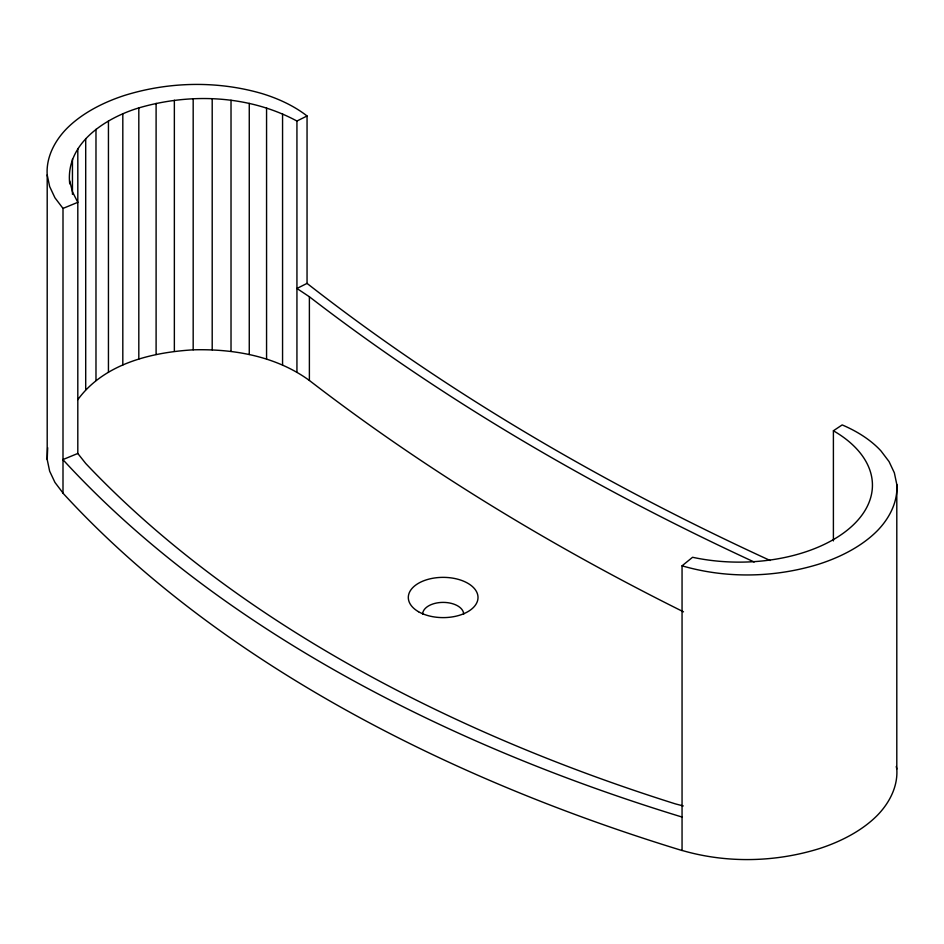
<?xml version="1.0" encoding="UTF-8"?>
<svg xmlns="http://www.w3.org/2000/svg" width="944" height="944" viewBox="0 0 944 944"><rect width="100%" height="100%" fill="white"/><g stroke="black" fill="none" stroke-linecap="round" stroke-linejoin="round"><path stroke-width="1.42" d="M47.2 174.9L49.643 186.546L54.941 197.792L63 208.412L63 493.039L54.941 482.408L49.643 471.162L47.2 459.527L47.2 174.9C46.02 157.577 54.469 141.352 66.198 129.127A153.247 88.476 0 0 1 124.608 95.403C168.929 81.632 217.309 80.582 261.948 93.562A133.847 77.278 0 0 1 307.048 115.97L307.048 283.389A2540.127 1466.528 0 0 0 770.162 560.5M47.2 459.527L47.672 447.716M896.8 484.473C897.98 501.795 889.531 518.032 877.802 530.257A153.247 88.476 0 0 1 819.392 563.981C775.071 577.74 726.691 578.79 682.052 565.822L682.052 850.438C726.691 863.418 775.071 862.368 819.392 848.597A153.247 88.476 0 0 0 877.802 814.873C889.531 802.648 897.98 786.423 896.8 769.1L896.8 484.473L894.357 472.838L889.059 461.592L881 450.961A133.847 77.278 0 0 0 842.178 424.918L833.399 430.771L833.399 540.912M307.048 115.97L296.935 121.033C248.992 95.179 190.523 92.748 138.815 107.911C105.268 118.047 65.077 143.724 69.738 183.879M77.809 399.69C103.911 363.806 151.111 352.383 193.178 349.835C233.593 348.702 276.132 356.183 309.384 380.467A2532.245 1461.973 0 0 0 683.491 611.83M682.052 565.822L692.577 557.279A133.281 76.948 0 0 0 851.287 526.776A133.281 76.948 0 0 0 833.399 430.771M307.048 283.389L296.935 288.463L309.384 296.758A2532.245 1461.973 0 0 0 754.173 562.01M63 208.412L77.809 202.335L72.452 191.809L69.738 180.941M63 459.551L77.809 453.474L77.809 148.55M683.267 805.952L675.279 803.851A1479.755 854.32 0 0 1 85.703 463.457L77.809 453.474M896.257 766.516L896.8 769.1M309.384 296.758L309.384 380.467M296.935 121.033L296.935 372.172M282.563 113.846L282.563 364.986M266.562 107.911L266.562 359.05M249.263 103.344L249.263 354.484M231.02 100.253L231.02 351.392M212.199 98.695L212.199 349.835M193.178 98.695L193.178 349.835M174.357 100.253L174.357 351.392M156.102 103.344L156.102 354.484M138.815 107.911L138.815 359.05M122.814 113.846L122.814 364.986M108.442 121.033L108.442 372.172M95.981 129.328L95.981 380.467M85.703 138.567L85.703 389.707M72.452 159.088L72.452 194.334M681.993 850.509A1488.039 859.111 0 0 1 62.882 493.075M681.993 817.032A1488.039 859.111 0 0 1 62.882 459.586M422.641 614.225A20.508 11.835 0 0 1 443.149 602.39A20.508 11.835 0 0 1 463.657 614.225M418.499 611.712A34.857 20.131 0 0 0 476.826 602.697A34.857 20.131 0 0 0 434.122 578.047A34.857 20.131 0 0 0 418.499 611.712"/></g></svg>
